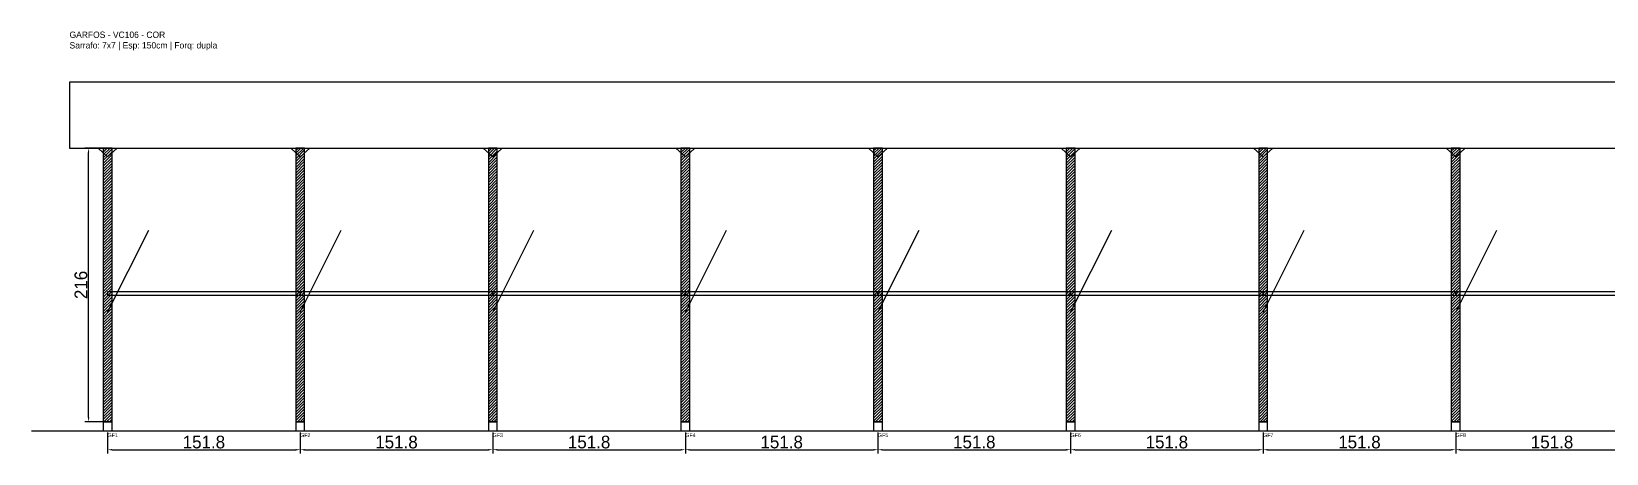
# Model space of a CAD drawing. Header units: metres. Extents: x -30 to 2519, y -25 to 308.
# Drawn here: x -30 to 1212, y -25 to 308 of the extents above; entities that cross this region are included whole.
import ezdxf

# ---------------------------------------------------------------- set-up
doc = ezdxf.new("R2010")
doc.units = ezdxf.units.M
for name, color, linetype in [('BARRA_ANCORAGEM', 1, 'Continuous'), ('COTA', 241, 'Continuous'), ('GARFOS OK', 3, 'Continuous'), ('NOME DA VIGA', 6, 'Continuous'), ('SARR_7x7', 40, 'Continuous'), ('TIRAS REESCORAMENTO', 252, 'Continuous'), ('VIGAS', 3, 'Continuous')]:
    doc.layers.add(name, color=color, linetype=linetype)
doc.dimstyles.new('EZ DXF', dxfattribs={"dimtxt": 10, "dimasz": 3.5, "dimexe": 3, "dimexo": 1.5, "dimgap": 1, "dimtad": 1, "dimdec": 1, "dimdsep": 46, "dimcen": 2.5, "dimazin": 3, "dimtfac": 1, "dimtmove": 0, "dimatfit": 3})

msp = doc.modelspace()

# ---------------------------------------------------------------- hatches: boundary and pattern name
at = {"layer": 'COTA'}
h = msp.add_hatch(dxfattribs=at)
h.set_pattern_fill('ANSI31', scale=0.5)
h.paths.add_polyline_path([(26.5, 0), (33.5, 0), (33.5, 216), (26.5, 216)])
h = msp.add_hatch(dxfattribs=at)
h.set_pattern_fill('ANSI31', scale=0.5)
h.paths.add_polyline_path([(178.3125, 0), (185.3125, 0), (185.3125, 216), (178.3125, 216)])
h = msp.add_hatch(dxfattribs=at)
h.set_pattern_fill('ANSI31', scale=0.5)
h.paths.add_polyline_path([(330.125, 0), (337.125, 0), (337.125, 216), (330.125, 216)])
h = msp.add_hatch(dxfattribs=at)
h.set_pattern_fill('ANSI31', scale=0.5)
h.paths.add_polyline_path([(481.9375, 0), (488.9375, 0), (488.9375, 216), (481.9375, 216)])
h = msp.add_hatch(dxfattribs=at)
h.set_pattern_fill('ANSI31', scale=0.5)
h.paths.add_polyline_path([(633.75, 0), (640.75, 0), (640.75, 216), (633.75, 216)])
h = msp.add_hatch(dxfattribs=at)
h.set_pattern_fill('ANSI31', scale=0.5)
h.paths.add_polyline_path([(785.5625, 0), (792.5625, 0), (792.5625, 216), (785.5625, 216)])
h = msp.add_hatch(dxfattribs=at)
h.set_pattern_fill('ANSI31', scale=0.5)
h.paths.add_polyline_path([(937.375, 0), (944.375, 0), (944.375, 216), (937.375, 216)])
h = msp.add_hatch(dxfattribs=at)
h.set_pattern_fill('ANSI31', scale=0.5)
h.paths.add_polyline_path([(1089.1875, 0), (1096.1875, 0), (1096.1875, 216), (1089.1875, 216)])

# ---------------------------------------------------------------- linework, layer by layer
at = {"layer": 'BARRA_ANCORAGEM'}
for p, q in [((30, 86.4), (62.4, 151.2)), ((181.8125, 86.4), (214.2125, 151.2)), ((333.625, 86.4), (366.025, 151.2)), ((485.4375, 86.4), (517.8375, 151.2)), ((637.25, 86.4), (669.65, 151.2)), ((789.0625, 86.4), (821.4625, 151.2)), ((940.875, 86.4), (973.275, 151.2)), ((1092.6875, 86.4), (1125.0875, 151.2))]:
    msp.add_line(p, q, dxfattribs=at)
at = {"layer": 'GARFOS OK'}
for p, q in [((30, 209), (22.5, 216)), ((22.5, 216), (37.5, 216)), ((30, 209), (37.5, 216)), ((181.8125, 209), (174.3125, 216)), ((174.3125, 216), (189.3125, 216)), ((181.8125, 209), (189.3125, 216)), ((333.625, 209), (326.125, 216)), ((326.125, 216), (341.125, 216)), ((333.625, 209), (341.125, 216)), ((485.4375, 209), (477.9375, 216)), ((477.9375, 216), (492.9375, 216)), ((485.4375, 209), (492.9375, 216)), ((637.25, 209), (629.75, 216)), ((629.75, 216), (644.75, 216)), ((637.25, 209), (644.75, 216)), ((789.0625, 209), (781.5625, 216)), ((781.5625, 216), (796.5625, 216)), ((789.0625, 209), (796.5625, 216)), ((940.875, 209), (933.375, 216)), ((933.375, 216), (948.375, 216)), ((940.875, 209), (948.375, 216)), ((1092.6875, 209), (1085.1875, 216)), ((1085.1875, 216), (1100.1875, 216)), ((1092.6875, 209), (1100.1875, 216))]:
    msp.add_line(p, q, dxfattribs=at)
at = {"layer": 'GARFOS OK', "linetype": 'CONTINUOUS'}
msp.add_line((-30, -7), (2519, -7), dxfattribs=at)
at = {"layer": 'GARFOS OK'}
for points in [[(26.5, 0), (33.5, 0), (33.5, 216), (26.5, 216), (26.5, 0)], [(178.3125, 0), (185.3125, 0), (185.3125, 216), (178.3125, 216), (178.3125, 0)], [(330.125, 0), (337.125, 0), (337.125, 216), (330.125, 216), (330.125, 0)], [(481.9375, 0), (488.9375, 0), (488.9375, 216), (481.9375, 216), (481.9375, 0)], [(633.75, 0), (640.75, 0), (640.75, 216), (633.75, 216), (633.75, 0)], [(785.5625, 0), (792.5625, 0), (792.5625, 216), (785.5625, 216), (785.5625, 0)], [(937.375, 0), (944.375, 0), (944.375, 216), (937.375, 216), (937.375, 0)], [(1089.1875, 0), (1096.1875, 0), (1096.1875, 216), (1089.1875, 216), (1089.1875, 0)]]:
    msp.add_lwpolyline(points, dxfattribs=at)
at = {"layer": 'SARR_7x7'}
for points in [[(26.5, -7), (33.5, -7), (33.5, 0), (26.5, 0), (26.5, -7)], [(178.3125, -7), (185.3125, -7), (185.3125, 0), (178.3125, 0), (178.3125, -7)], [(330.125, -7), (337.125, -7), (337.125, 0), (330.125, 0), (330.125, -7)], [(481.9375, -7), (488.9375, -7), (488.9375, 0), (481.9375, 0), (481.9375, -7)], [(633.75, -7), (640.75, -7), (640.75, 0), (633.75, 0), (633.75, -7)], [(785.5625, -7), (792.5625, -7), (792.5625, 0), (785.5625, 0), (785.5625, -7)], [(937.375, -7), (944.375, -7), (944.375, 0), (937.375, 0), (937.375, -7)], [(1089.1875, -7), (1096.1875, -7), (1096.1875, 0), (1089.1875, 0), (1089.1875, -7)]]:
    msp.add_lwpolyline(points, dxfattribs=at)
at = {"layer": 'TIRAS REESCORAMENTO'}
for points in [[(30, 100), (181.8125, 100), (181.8125, 102.5), (30, 102.5), (30, 100)], [(181.8125, 100), (333.625, 100), (333.625, 102.5), (181.8125, 102.5), (181.8125, 100)], [(333.625, 100), (485.4375, 100), (485.4375, 102.5), (333.625, 102.5), (333.625, 100)], [(485.4375, 100), (637.25, 100), (637.25, 102.5), (485.4375, 102.5), (485.4375, 100)], [(637.25, 100), (789.0625, 100), (789.0625, 102.5), (637.25, 102.5), (637.25, 100)], [(789.0625, 100), (940.875, 100), (940.875, 102.5), (789.0625, 102.5), (789.0625, 100)], [(940.875, 100), (1092.6875, 100), (1092.6875, 102.5), (940.875, 102.5), (940.875, 100)], [(1092.6875, 100), (1244.5, 100), (1244.5, 102.5), (1092.6875, 102.5), (1092.6875, 100)]]:
    msp.add_lwpolyline(points, dxfattribs=at)
at = {"layer": 'VIGAS'}
msp.add_lwpolyline([(0, 216), (2489, 216), (2489, 268), (0, 268), (0, 216)], dxfattribs=at)

# ---------------------------------------------------------------- texts
at = {"layer": 'NOME DA VIGA'}
for s, p in [('GF1', (30, -12)), ('GF2', (181.8125, -12)), ('GF3', (333.625, -12)), ('GF4', (485.4375, -12)), ('GF5', (637.25, -12)), ('GF6', (789.0625, -12)), ('GF7', (940.875, -12)), ('GF8', (1092.6875, -12))]:
    msp.add_text(s, height=3, dxfattribs=at).set_placement(p)
at = {"layer": 'NOME DA VIGA', "insert": (0, 293), "char_height": 5, "attachment_point": 7}
msp.add_mtext('GARFOS - VC106 - COR\\PSarrafo: 7x7 | Esp: 150cm | Forq: dupla', dxfattribs=at)

# ---------------------------------------------------------------- dimensions: what is measured, and where the dimension line sits
at = {"layer": 'COTA'}
msp.add_linear_dim(base=(15, 0), p1=(30, 0), p2=(30, 216), angle=90, dimstyle='EZ DXF', dxfattribs=at).render()
for base, p1, p2 in [((30, -22), (30, -7), (181.8125, -7)), ((181.8125, -22), (181.8125, -7), (333.625, -7)), ((333.625, -22), (333.625, -7), (485.4375, -7)), ((485.4375, -22), (485.4375, -7), (637.25, -7)), ((637.25, -22), (637.25, -7), (789.0625, -7)), ((789.0625, -22), (789.0625, -7), (940.875, -7)), ((940.875, -22), (940.875, -7), (1092.6875, -7)), ((1092.6875, -22), (1092.6875, -7), (1244.5, -7))]:
    msp.add_linear_dim(base=base, p1=p1, p2=p2, dimstyle='EZ DXF', dxfattribs=at).render()

doc.saveas('drawing.dxf')
